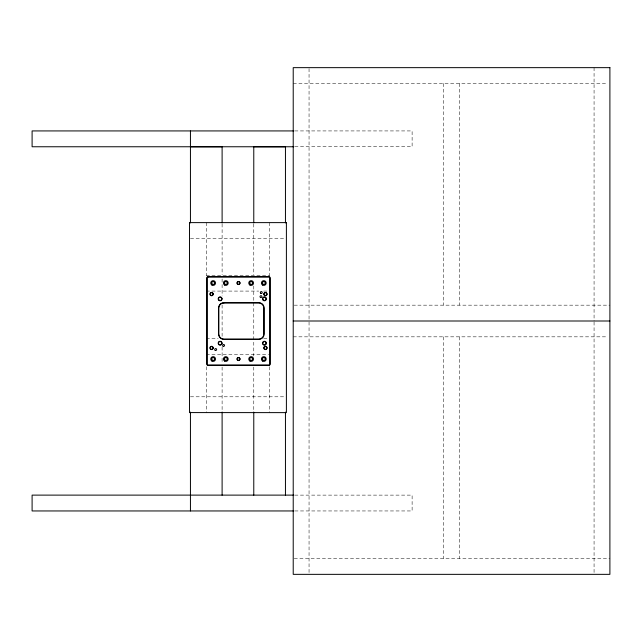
<?xml version="1.0" encoding="UTF-8"?>
<svg xmlns="http://www.w3.org/2000/svg" width="642" height="642" viewBox="0 0 642 642"><rect width="100%" height="100%" fill="white"/><g stroke="black" fill="none" stroke-linecap="round" stroke-linejoin="round"><path stroke-width="0.48" stroke-dasharray="3.21 2.41" d="M293.217 83.492L607.918 83.492M294.758 130.928L412.116 130.928L412.116 146.761L294.758 146.761M190.441 238.455L285.449 238.455M206.275 275.249L269.608 275.249M206.275 291.083L258.726 291.083M263.677 291.083L268.621 291.083M294.205 305.167L609.9 305.167M293.217 336.833L607.918 336.833M206.275 338.583L218.152 338.583M263.677 338.583L268.621 338.583M206.275 354.416L268.621 354.416M190.441 396.796L285.449 396.796M294.758 495.118L412.116 495.118L412.116 510.952L294.758 510.952M294.205 558.508L609.9 558.508M594.067 67.651L594.067 321M594.067 321.987L594.067 574.349M459.479 83.492L459.479 305.167M459.479 336.833L459.479 558.508M443.638 83.492L443.638 305.167M443.638 336.833L443.638 558.508M309.051 68.646L309.051 321M309.051 321.987L309.051 574.349M269.608 222.622L269.608 275.53M269.608 366.726L269.608 412.629M253.775 223.906L253.775 274.953M253.775 285.963L253.775 356.037M253.775 367.047L253.775 412.092M222.108 223.906L222.108 274.953M222.108 278.957L222.108 295.978M222.108 304.982L222.108 337.018M222.108 347.025L222.108 363.043M222.108 367.047L222.108 412.092M206.275 222.622L206.275 275.53M206.275 366.726L206.275 412.629"/><path stroke-width="0.96" d="M293.755 130.928L32.1 130.928L32.1 146.761L293.755 146.761M190.441 146.825L222.108 146.825L222.108 222.902M285.449 222.565L286.396 222.565L286.396 412.629L189.494 412.581L189.494 222.565L190.441 222.565M189.494 222.622L286.396 222.622M208.08 276.686L268.886 276.686A1.268 1.268 0 0 1 270.154 277.954L270.154 364.094A1.268 1.268 0 0 1 268.886 365.362L208.08 365.362A1.268 1.268 0 0 1 206.812 364.094L206.812 277.954A1.268 1.268 0 0 1 208.08 276.686L208.08 277.007A0.947 0.947 0 0 0 207.133 277.954L207.133 364.094A0.947 0.947 0 0 0 208.08 365.041L268.886 365.041A0.947 0.947 0 0 0 269.833 364.094L269.833 277.954A0.947 0.947 0 0 0 268.886 277.007L208.08 277.007M239.715 283.026L240.036 283.026A1.549 1.549 0 0 1 237.709 284.366A1.549 1.549 0 0 1 237.709 281.678A1.549 1.549 0 0 1 240.036 283.026M212.911 294.108A1.348 1.348 0 0 0 210.889 292.937A1.348 1.348 0 0 0 210.889 295.272A1.348 1.348 0 0 0 212.911 294.108L213.224 294.108A1.661 1.661 0 0 1 210.737 295.545A1.661 1.661 0 0 1 210.737 292.664A1.661 1.661 0 0 1 213.224 294.108M266.743 294.108A1.348 1.348 0 0 0 264.729 292.937A1.348 1.348 0 0 0 264.729 295.272A1.348 1.348 0 0 0 266.743 294.108L267.064 294.108A1.661 1.661 0 0 1 264.568 295.545A1.661 1.661 0 0 1 264.568 292.664A1.661 1.661 0 0 1 267.064 294.108M221.739 298.859L222.052 298.859A1.942 1.942 0 0 1 219.147 300.536A1.942 1.942 0 0 1 219.147 297.174A1.942 1.942 0 0 1 222.052 298.859M266.077 298.859L266.39 298.859A1.942 1.942 0 0 1 263.477 300.536A1.942 1.942 0 0 1 263.477 297.174A1.942 1.942 0 0 1 266.39 298.859M223.914 302.655L258.75 302.655A5.385 5.385 0 0 1 264.135 308.04L264.135 334.009A5.385 5.385 0 0 1 258.75 339.393L223.914 339.393A5.385 5.385 0 0 1 218.529 334.009L218.529 308.04A5.385 5.385 0 0 1 223.914 302.655L223.914 302.976A5.064 5.064 0 0 0 218.85 308.04L218.85 334.009A5.064 5.064 0 0 0 223.914 339.072L258.75 339.072A5.064 5.064 0 0 0 263.814 334.009L263.814 308.04A5.064 5.064 0 0 0 258.75 302.976L223.914 302.976M293.217 321L609.9 321M221.739 343.189A1.621 1.621 0 0 0 219.299 341.785A1.621 1.621 0 0 0 219.299 344.594A1.621 1.621 0 0 0 221.739 343.189L222.052 343.189A1.942 1.942 0 0 1 219.147 344.874A1.942 1.942 0 0 1 219.147 341.512A1.942 1.942 0 0 1 222.052 343.189M266.077 343.189A1.621 1.621 0 0 0 263.637 341.785A1.621 1.621 0 0 0 263.637 344.594A1.621 1.621 0 0 0 266.077 343.189L266.39 343.189A1.942 1.942 0 0 1 263.477 344.874A1.942 1.942 0 0 1 263.477 341.512A1.942 1.942 0 0 1 266.39 343.189M212.911 347.94A1.348 1.348 0 0 0 210.889 346.776A1.348 1.348 0 0 0 210.889 349.104A1.348 1.348 0 0 0 212.911 347.94L213.224 347.94A1.661 1.661 0 0 1 210.737 349.384A1.661 1.661 0 0 1 210.737 346.503A1.661 1.661 0 0 1 213.224 347.94M266.743 347.94A1.348 1.348 0 0 0 264.729 346.776A1.348 1.348 0 0 0 264.729 349.104A1.348 1.348 0 0 0 266.743 347.94L267.064 347.94A1.661 1.661 0 0 1 264.568 349.384A1.661 1.661 0 0 1 264.568 346.503A1.661 1.661 0 0 1 267.064 347.94M239.715 359.022L240.036 359.022A1.549 1.549 0 0 1 237.709 360.371A1.549 1.549 0 0 1 237.709 357.682A1.549 1.549 0 0 1 240.036 359.022M293.755 495.118L32.1 495.118L32.1 510.952L293.755 510.952M285.449 222.902L285.449 146.825L253.775 146.825L253.775 222.902M285.449 412.092L285.449 495.175M253.775 412.092L253.775 495.175M222.108 412.092L222.108 495.175M190.441 130.928L190.441 222.902M190.441 412.092L190.441 510.952M609.9 67.651L293.217 67.651L293.217 574.349L609.9 574.349L609.9 67.651M219.203 300.199A1.621 1.621 0 0 0 221.731 298.971A1.621 1.621 0 0 0 219.412 297.398A1.621 1.621 0 0 0 219.203 300.199M263.541 300.199A1.621 1.621 0 0 0 266.069 298.971A1.621 1.621 0 0 0 263.742 297.398A1.621 1.621 0 0 0 263.541 300.199M237.789 360.05A1.236 1.236 0 0 0 239.715 359.119A1.236 1.236 0 0 0 237.941 357.915A1.236 1.236 0 0 0 237.789 360.05M237.789 284.045A1.236 1.236 0 0 0 239.715 283.114A1.236 1.236 0 0 0 237.941 281.91A1.236 1.236 0 0 0 237.789 284.045M223.119 346.231A0.947 0.947 0 0 0 224.548 345.412A0.947 0.947 0 0 0 223.119 344.585A0.947 0.947 0 0 0 223.119 346.231M215.206 350.347A0.947 0.947 0 0 0 216.635 349.529A0.947 0.947 0 0 0 215.206 348.702A0.947 0.947 0 0 0 215.206 350.347M260.492 297.463A0.947 0.947 0 0 0 261.92 296.636A0.947 0.947 0 0 0 260.492 295.818A0.947 0.947 0 0 0 260.492 297.463M260.804 293.346A0.947 0.947 0 0 0 262.233 292.519A0.947 0.947 0 0 0 260.804 291.701A0.947 0.947 0 0 0 260.804 293.346M224.628 361.085A2.375 2.375 0 0 0 228.191 359.022A2.375 2.375 0 0 0 224.628 356.968A2.375 2.375 0 0 0 224.628 361.085M225.101 360.258A1.428 1.428 0 0 0 227.236 359.022A1.428 1.428 0 0 0 225.101 357.795A1.428 1.428 0 0 0 225.101 360.258M224.628 285.08A2.375 2.375 0 0 0 228.191 283.026A2.375 2.375 0 0 0 224.628 280.963A2.375 2.375 0 0 0 224.628 285.08M225.013 284.197A1.428 1.428 0 0 0 227.236 283.122A1.428 1.428 0 0 0 225.198 281.742A1.428 1.428 0 0 0 225.013 284.197M249.963 361.085A2.375 2.375 0 0 0 253.526 359.022A2.375 2.375 0 0 0 249.963 356.968A2.375 2.375 0 0 0 249.963 361.085M250.436 360.258A1.428 1.428 0 0 0 252.571 359.022A1.428 1.428 0 0 0 250.436 357.795A1.428 1.428 0 0 0 250.436 360.258M249.963 285.08A2.375 2.375 0 0 0 253.526 283.026A2.375 2.375 0 0 0 249.963 280.963A2.375 2.375 0 0 0 249.963 285.08M250.348 284.197A1.428 1.428 0 0 0 252.571 283.122A1.428 1.428 0 0 0 250.532 281.742A1.428 1.428 0 0 0 250.348 284.197M211.956 361.085A2.375 2.375 0 0 0 215.519 359.022A2.375 2.375 0 0 0 211.956 356.968A2.375 2.375 0 0 0 211.956 361.085M212.438 360.258A1.428 1.428 0 0 0 214.572 359.022A1.428 1.428 0 0 0 212.438 357.795A1.428 1.428 0 0 0 212.438 360.258M211.956 285.08A2.375 2.375 0 0 0 215.519 283.026A2.375 2.375 0 0 0 211.956 280.963A2.375 2.375 0 0 0 211.956 285.08M212.35 284.197A1.428 1.428 0 0 0 214.572 283.122A1.428 1.428 0 0 0 212.526 281.742A1.428 1.428 0 0 0 212.35 284.197M262.626 361.085A2.375 2.375 0 0 0 266.189 359.022A2.375 2.375 0 0 0 262.626 356.968A2.375 2.375 0 0 0 262.626 361.085M263.108 360.258A1.428 1.428 0 0 0 265.242 359.022A1.428 1.428 0 0 0 263.108 357.795A1.428 1.428 0 0 0 263.108 360.258M262.626 285.08A2.375 2.375 0 0 0 266.189 283.026A2.375 2.375 0 0 0 262.626 280.963A2.375 2.375 0 0 0 262.626 285.08M263.019 284.197A1.428 1.428 0 0 0 265.234 283.122A1.428 1.428 0 0 0 263.196 281.742A1.428 1.428 0 0 0 263.019 284.197"/></g></svg>
